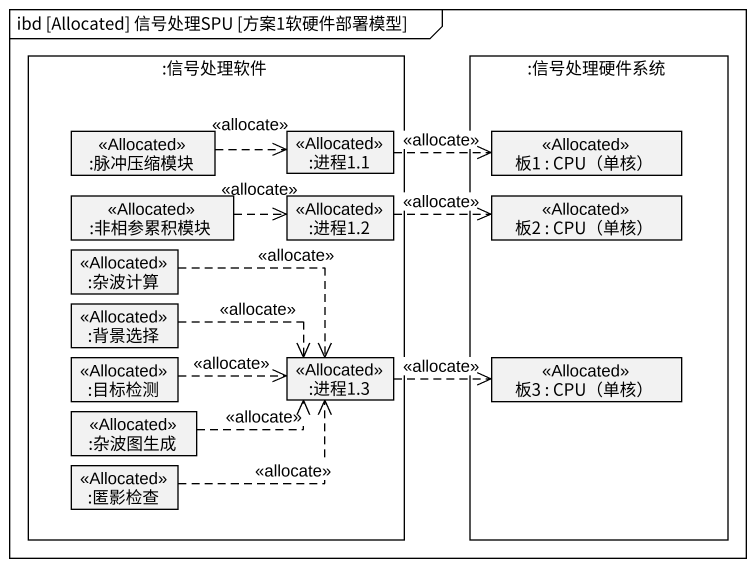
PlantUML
@startuml
mainframe ibd [Allocated] 信号处理SPU [方案1软硬件部署模型]
rectangle ":信号处理软件" as 信号处理软件 {
  rectangle ":脉冲压缩模块" as 脉冲压缩模块 <<Allocated>>
  rectangle ":进程1.1" as 进程1_1 <<Allocated>>
  rectangle ":杂波计算" as 杂波计算 <<Allocated>>
  rectangle ":非相参累积模块" as 非相参累积模块 <<Allocated>>
  rectangle ":进程1.2" as 进程1_2 <<Allocated>>
  rectangle ":背景选择" as 背景选择 <<Allocated>>
  rectangle ":目标检测" as 目标检测 <<Allocated>>
  rectangle ":进程1.3" as 进程1_3 <<Allocated>>
  rectangle ":匿影检查" as 匿影检查 <<Allocated>>
  rectangle ":杂波图生成" as 杂波图生成 <<Allocated>>
}
rectangle ":信号处理硬件系统" as 信号处理硬件系统 {
  rectangle "板1 : CPU（单核）" as 板1 <<Allocated>>
  rectangle "板2 : CPU（单核）" as 板2 <<Allocated>>
  rectangle "板3 : CPU（单核）" as 板3 <<Allocated>>
}
脉冲压缩模块 .right.> 进程1_1 : <<allocate>>
进程1_1 .right.> 板1 : <<allocate>>
杂波计算 .right.> 进程1_3 : <<allocate>>
非相参累积模块 .right.> 进程1_2 : <<allocate>>
进程1_2 .right.> 板2 : <<allocate>>
背景选择 .right.> 进程1_3 : <<allocate>>
目标检测 .right.> 进程1_3 : <<allocate>>
进程1_3 .right.> 板3 : <<allocate>>
匿影检查 .right.> 进程1_3 : <<allocate>>
杂波图生成 .right.> 进程1_3 : <<allocate>>
@enduml
